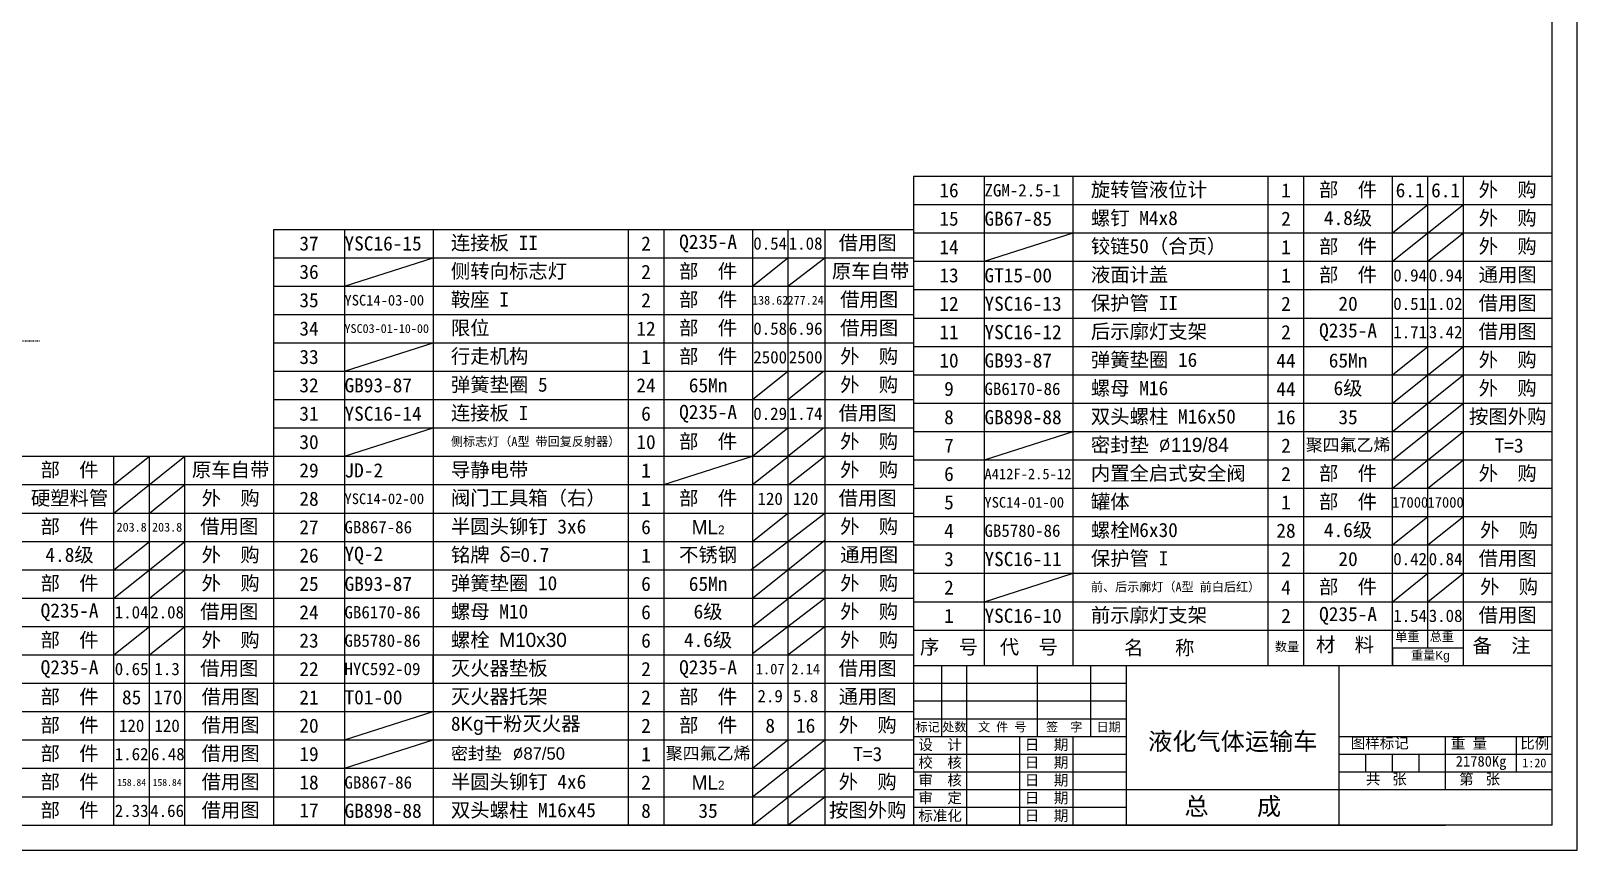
# Model space of a CAD drawing. Extents: x -95531 to 19990, y -17330 to 843.
# Drawn here: x -44434.3 to -43998.5, y -8623.1 to -8392.1 of the extents above; entities that cross this region are included whole.
import ezdxf

# ---------------------------------------------------------------- set-up
doc = ezdxf.new("R2010")
doc.units = 0
doc.linetypes.add('DASHDOT', pattern=[1, 0.5, -0.25, 0, -0.25])
for name, color, linetype in [('1', 5, 'CONTINUOUS'), ('2', 1, 'CONTINUOUS'), ('3', 3, 'DASHDOT'), ('LAYER1', 1, 'CONTINUOUS'), ('LAYER2', 2, 'CONTINUOUS'), ('LAYER3', 5, 'CONTINUOUS')]:
    doc.layers.add(name, color=color, linetype=linetype)
doc.styles.get("Standard").update_dxf_attribs({"font": 'SimSun.ttf', "height": 4})
doc.styles.add('STYLE1', font='SimSun.ttf', dxfattribs={"height": 4})

msp = doc.modelspace()

# ---------------------------------------------------------------- linework, layer by layer
at = {"layer": '1', "color": 2}
for p, q in [((-43998.45906, -8623.08423), (-43998.45906, -8029.33823)), ((-44185.51906, -8576.02423), (-44125.51906, -8576.02423)), ((-44185.51906, -8581.02423), (-44125.51906, -8581.02423)), ((-44185.51906, -8586.02423), (-44125.51906, -8586.02423)), ((-44065.51906, -8591.02423), (-44005.51906, -8591.02423)), ((-44185.51906, -8596.02423), (-44125.51906, -8596.02423)), ((-44065.51906, -8596.02423), (-44005.51906, -8596.02423)), ((-44185.51906, -8601.02423), (-44125.51906, -8601.02423)), ((-44065.51906, -8601.02423), (-44005.51906, -8601.02423)), ((-44185.51906, -8606.02423), (-44125.51906, -8606.02423)), ((-44185.51906, -8611.02423), (-44125.51906, -8611.02423)), ((-45259.45906, -8623.08423), (-43998.45906, -8623.08423))]:
    msp.add_line(p, q, dxfattribs=at)
at = {"layer": '1', "color": 1}
for p, q in [((-44005.51906, -8616.02423), (-44005.51906, -8036.39823)), ((-44140.51906, -8571.02423), (-44140.51906, -8433.02423)), ((-44085.51906, -8571.02423), (-44085.51906, -8433.02423)), ((-44075.51906, -8571.02423), (-44075.51906, -8433.02423)), ((-44050.51906, -8571.02423), (-44050.51906, -8433.02423)), ((-44040.51906, -8566.02423), (-44040.51906, -8433.02423)), ((-44030.51906, -8571.02423), (-44030.51906, -8433.02423)), ((-44185.51906, -8561.02423), (-44005.51906, -8561.02423)), ((-44050.51906, -8566.02423), (-44030.51906, -8566.02423)), ((-44185.51906, -8571.02423), (-44005.51906, -8571.02423)), ((-44177.51906, -8591.02423), (-44177.51906, -8571.02423)), ((-44170.51906, -8616.02423), (-44170.51906, -8571.02423)), ((-44150.51906, -8591.02423), (-44150.51906, -8571.02423)), ((-44135.51906, -8591.02423), (-44135.51906, -8571.02423)), ((-44125.51906, -8616.02423), (-44125.51906, -8571.02423)), ((-44065.51906, -8616.02423), (-44065.51906, -8571.02423)), ((-44185.51906, -8591.02423), (-44125.51906, -8591.02423)), ((-44155.51906, -8616.02423), (-44155.51906, -8591.02423)), ((-44140.51906, -8616.02423), (-44140.51906, -8591.02423)), ((-44035.51906, -8606.02423), (-44035.51906, -8591.02423)), ((-44015.51906, -8601.02423), (-44015.51906, -8591.02423)), ((-44058.01906, -8601.02423), (-44058.01906, -8596.02423)), ((-44050.51906, -8601.02423), (-44050.51906, -8596.02423)), ((-44043.01906, -8601.02423), (-44043.01906, -8596.02423)), ((-45234.45906, -8616.02423), (-44035.51906, -8616.02423)), ((-44005.51906, -8616.02423), (-44185.51906, -8616.02423))]:
    msp.add_line(p, q, dxfattribs=at)
at = {"layer": '2', "color": 1}
for p, q in [((-44185.51906, -8433.02423), (-44185.51906, -8616.02423)), ((-44365.92499, -8448.02428), (-44365.92499, -8616.02423)), ((-44345.92499, -8448.02428), (-44345.92499, -8616.02423)), ((-44320.92499, -8448.02428), (-44320.92499, -8616.02423)), ((-44265.92499, -8448.02428), (-44265.92499, -8616.02423)), ((-44255.92499, -8448.02428), (-44255.92499, -8616.02423)), ((-44230.92499, -8448.02428), (-44230.92499, -8615.67683)), ((-44230.92499, -8448.02428), (-44230.92499, -8616.02423)), ((-44220.92499, -8448.02428), (-44220.92499, -8616.02423)), ((-44210.51909, -8448.02428), (-44210.51909, -8616.02423))]:
    msp.add_line(p, q, dxfattribs=at)
at = {"layer": '2'}
msp.add_line((-44165.51906, -8571.02423), (-44165.51906, -8433.02423), dxfattribs=at)
at = {"layer": '2', "color": 2, "linetype": 'ByBlock'}
for p, q in [((-44185.51906, -8441.02423), (-44005.51906, -8441.02423)), ((-44185.51906, -8449.02423), (-44005.51906, -8449.02423)), ((-44365.92499, -8456.02428), (-44185.51906, -8456.02428)), ((-44185.51906, -8457.02423), (-44005.51906, -8457.02423)), ((-44365.92499, -8464.02428), (-44185.51906, -8464.02428)), ((-44185.51906, -8465.02423), (-44005.51906, -8465.02423)), ((-44365.92499, -8472.02428), (-44185.51906, -8472.02428)), ((-44185.51906, -8473.02423), (-44005.51906, -8473.02423)), ((-44365.92499, -8480.02428), (-44185.51906, -8480.02428)), ((-44185.51906, -8481.02423), (-44005.51906, -8481.02423)), ((-44365.92499, -8488.02428), (-44185.51906, -8488.02428)), ((-44185.51906, -8489.02423), (-44005.51906, -8489.02423)), ((-44365.92499, -8496.02428), (-44185.51906, -8496.02428)), ((-44185.51906, -8497.02423), (-44005.51906, -8497.02423)), ((-44365.92499, -8504.02428), (-44185.51906, -8504.02428)), ((-44185.51906, -8505.02423), (-44005.51906, -8505.02423)), ((-44365.92499, -8512.02428), (-44185.51906, -8512.02428)), ((-44185.51906, -8513.02423), (-44005.51906, -8513.02423)), ((-44365.92499, -8520.02428), (-44185.51906, -8520.02428)), ((-44185.51906, -8521.02423), (-44005.51906, -8521.02423)), ((-44365.92499, -8528.02428), (-44185.51906, -8528.02428)), ((-44185.51906, -8529.02423), (-44005.51906, -8529.02423)), ((-44365.92499, -8536.02428), (-44185.51906, -8536.02428)), ((-44185.51906, -8537.02423), (-44005.51906, -8537.02423)), ((-44365.92499, -8544.02428), (-44185.51906, -8544.02428)), ((-44185.51906, -8545.02423), (-44005.51906, -8545.02423)), ((-44365.92499, -8552.02428), (-44185.51906, -8552.02428)), ((-44185.51906, -8553.02423), (-44005.51906, -8553.02423)), ((-44365.92499, -8560.02428), (-44185.51906, -8560.02428)), ((-44365.92499, -8568.02428), (-44185.51906, -8568.02428)), ((-44365.92499, -8576.02428), (-44185.51906, -8576.02428)), ((-44365.92499, -8584.02428), (-44185.51906, -8584.02428)), ((-44365.92499, -8592.02428), (-44185.51906, -8592.02428)), ((-44365.92499, -8600.02428), (-44185.51906, -8600.02428)), ((-44365.92499, -8608.02428), (-44185.51906, -8608.02428))]:
    msp.add_line(p, q, dxfattribs=at)
at = {"layer": '2', "color": 1, "linetype": 'ByBlock'}
for p, q in [((-44365.92499, -8448.02428), (-44185.66127, -8448.02428)), ((-44185.51906, -8561.02423), (-44005.92499, -8561.02423)), ((-44320.92499, -8576.02428), (-44320.92499, -8568.02428))]:
    msp.add_line(p, q, dxfattribs=at)
at = {"layer": '3'}
msp.add_line((-44535.06523, -8479.41765), (-44431.88894, -8479.41765), dxfattribs=at)
at = {"layer": 'LAYER1', "color": 1}
for p, q in [((-44545.92499, -8512.02423), (-44365.92499, -8512.02423)), ((-44545.92499, -8536.02423), (-44365.92499, -8536.02423))]:
    msp.add_line(p, q, dxfattribs=at)
at = {"layer": 'LAYER1'}
for p, q in [((-44410.92499, -8616.02423), (-44410.92499, -8512.02423)), ((-44400.92499, -8616.02423), (-44400.92499, -8512.02423)), ((-44390.92499, -8616.02423), (-44390.92499, -8512.02423)), ((-44050.51906, -8566.02423), (-44030.51906, -8566.02423)), ((-44050.51906, -8566.02423), (-44050.51906, -8571.02423)), ((-44125.51906, -8606.02423), (-44065.51906, -8606.02423)), ((-44065.51906, -8606.02423), (-44005.51906, -8606.02423)), ((-44185.51907, -8616.02423), (-44365.51907, -8616.02423))]:
    msp.add_line(p, q, dxfattribs=at)
at = {"layer": 'LAYER1', "color": 2}
for p, q in [((-44545.92499, -8520.02423), (-44365.92499, -8520.02423)), ((-44545.92499, -8528.02423), (-44365.92499, -8528.02423)), ((-44545.92499, -8536.02423), (-44365.92499, -8536.02423)), ((-44545.92499, -8536.02423), (-44365.92499, -8536.02423)), ((-44545.92499, -8544.02423), (-44365.92499, -8544.02423)), ((-44545.92499, -8552.02423), (-44365.92499, -8552.02423)), ((-44545.92499, -8560.02423), (-44365.92499, -8560.02423)), ((-44545.92499, -8568.02423), (-44365.92499, -8568.02423)), ((-44545.92499, -8576.02423), (-44365.92499, -8576.02423)), ((-44545.92499, -8584.02423), (-44365.92499, -8584.02423)), ((-44545.92499, -8592.02423), (-44365.92499, -8592.02423)), ((-44545.92499, -8600.02423), (-44365.92499, -8600.02423)), ((-44545.92499, -8608.02423), (-44365.92499, -8608.02423))]:
    msp.add_line(p, q, dxfattribs=at)
at = {"layer": 'LAYER3', "color": 1}
msp.add_line((-44185.51906, -8433.02423), (-44005.51906, -8433.02423), dxfattribs=at)
at = {"layer": 'LAYER3'}
for p, q in [((-44050.51906, -8457.02423), (-44030.51906, -8441.02423)), ((-44050.51906, -8449.02423), (-44040.51906, -8441.02423)), ((-44165.51906, -8457.02423), (-44140.51906, -8449.02423)), ((-44040.51906, -8457.02423), (-44030.51906, -8449.02423)), ((-44345.92499, -8464.02428), (-44320.92499, -8456.02428)), ((-44230.92499, -8464.02428), (-44220.92499, -8456.02428)), ((-44220.92499, -8464.02428), (-44210.51909, -8456.02428)), ((-44345.92499, -8488.02428), (-44320.92499, -8480.02428)), ((-44050.51906, -8497.02423), (-44030.51906, -8481.02423)), ((-44050.51906, -8489.02423), (-44040.51906, -8481.02423)), ((-44230.92499, -8496.02428), (-44220.92499, -8488.02428)), ((-44220.92499, -8496.02428), (-44210.92499, -8488.02428)), ((-44050.51906, -8505.02423), (-44030.51906, -8489.02423)), ((-44050.51906, -8513.02423), (-44030.51906, -8497.02423)), ((-44345.92499, -8512.02428), (-44320.92499, -8504.02428)), ((-44230.92499, -8512.02428), (-44220.92499, -8504.02428)), ((-44220.92499, -8512.02428), (-44210.92499, -8504.02428)), ((-44165.51906, -8513.02423), (-44140.51906, -8505.02423)), ((-44050.51906, -8521.02423), (-44030.51906, -8505.02423)), ((-44410.92499, -8528.02423), (-44390.92499, -8512.02423)), ((-44410.92499, -8520.02423), (-44400.92499, -8512.02423)), ((-44255.92499, -8520.02428), (-44230.92499, -8512.02428)), ((-44230.92499, -8520.02428), (-44220.72204, -8512.02428)), ((-44220.92499, -8520.18341), (-44210.51909, -8512.02428)), ((-44040.51906, -8521.02423), (-44030.51906, -8513.02423)), ((-44400.92499, -8528.02423), (-44390.92499, -8520.02423)), ((-44231.33089, -8544.02428), (-44210.51909, -8528.02428)), ((-44230.92499, -8536.02428), (-44220.92499, -8528.02428)), ((-44050.51906, -8537.02423), (-44040.51906, -8529.02423)), ((-44040.51906, -8537.02423), (-44030.51906, -8529.02423)), ((-44410.92499, -8544.02423), (-44400.92499, -8536.02423)), ((-44400.92499, -8544.02423), (-44390.92499, -8536.02423)), ((-44230.92499, -8552.02428), (-44210.51909, -8535.69956)), ((-44410.92499, -8552.02423), (-44400.92499, -8544.02423)), ((-44400.92499, -8552.02423), (-44390.92499, -8544.02423)), ((-44230.92499, -8560.02428), (-44210.51909, -8544.02428)), ((-44165.51906, -8553.02423), (-44140.51906, -8545.02423)), ((-44050.51906, -8553.02423), (-44040.51906, -8545.02423)), ((-44040.51906, -8553.02423), (-44030.51906, -8545.02423)), ((-44230.92499, -8567.67683), (-44210.51909, -8552.02428)), ((-44410.92499, -8568.02423), (-44400.92499, -8560.02423)), ((-44400.92499, -8568.02423), (-44390.92499, -8560.02423)), ((-44220.92499, -8568.02423), (-44210.51909, -8560.02428)), ((-44345.92499, -8592.02428), (-44320.92499, -8584.02428)), ((-44345.92499, -8600.02428), (-44320.92499, -8592.02428)), ((-44230.92499, -8600.02428), (-44220.92499, -8592.02428)), ((-44230.92499, -8608.02428), (-44210.51909, -8592.02428)), ((-44230.92499, -8616.02423), (-44210.51909, -8600.02428)), ((-44220.92499, -8616.02423), (-44210.51909, -8608.02428))]:
    msp.add_line(p, q, dxfattribs=at)

# ---------------------------------------------------------------- texts
at = {"layer": '1', "color": 1, "insert": (-44126.15963, -8564.00408), "char_height": 4, "width": 36.9172342, "attachment_point": 1}
msp.add_mtext('\\fￋￎￌ￥|b0|i0|c134|p2;名      称', dxfattribs=at)
at = {"layer": '1', "color": 2, "char_height": 3, "width": 19.635978, "attachment_point": 1}
for s, insert in [('\\fￋￎￌ￥|b0|i0|c134|p2;图样标记', (-44062.27621, -8591.39755)), ('\\fￋￎￌ￥|b0|i0|c134|p2;共   张', (-44058.01107, -8601.56287)), ('\\fￋￎￌ￥|b0|i0|c134|p2;第   张', (-44031.7076, -8601.54762))]:
    msp.add_mtext(s, dxfattribs=dict(at, insert=insert))
at = {"layer": '1', "color": 2, "char_height": 3, "attachment_point": 1, "style": 'STYLE1'}
for s, insert, width in [('重 量', (-44034.05601, -8591.48233), 18.2642), ('比例', (-44014.48725, -8591.48233), 8.7593)]:
    msp.add_mtext(s, dxfattribs=dict(at, insert=insert, width=width))
at = {"layer": '2', "attachment_point": 1, "style": 'STYLE1'}
for s, insert, char_height, width in [('数量', (-44083.63018, -8564.48096), 2.5, 9.3185), ('材  料', (-44072.06617, -8563.13917), 4, 22.3877), ('单重', (-44049.71101, -8561.68772), 2.5, 8.2002), ('总重', (-44040.01982, -8561.68772), 2.5, 8.7593), ('备  注', (-44027.90694, -8563.42184), 4, 22.631), ('重量\\fￋￎￌ￥|b0|i0|c0|p2;Kg', (-44045.24969, -8566.90789), 2.5, 11.3212042)]:
    msp.add_mtext(s, dxfattribs=dict(at, insert=insert, char_height=char_height, width=width))
at = {"layer": 'LAYER1', "attachment_point": 5}
for s, insert, char_height, width in [('序  号', (-44175.51906, -8566.02423), 4, 20), ('代  号', (-44153.01906, -8566.02423), 4, 25), ('\\P液化气体运输车', (-44095.51906, -8588.52423), 5, 60), ('总    成', (-44095.51906, -8611.02423), 5, 60)]:
    msp.add_mtext(s, dxfattribs=dict(at, insert=insert, char_height=char_height, width=width))
at = {"layer": 'LAYER2', "attachment_point": 5}
for s, insert, char_height, width in [('标记', (-44181.51906, -8588.52423), 2.5, 8), ('处数', (-44174.01906, -8588.52423), 2.5, 7), ('文 件 号', (-44160.51906, -8588.52423), 2.5, 20), ('签  字', (-44143.01906, -8588.52423), 2.5, 15), ('日期', (-44130.51906, -8588.52423), 2.5, 10), ('设  计', (-44178.01906, -8593.52423), 3, 15), ('日  期', (-44148.01906, -8593.52423), 3, 15), ('校  核', (-44178.01906, -8598.52423), 3, 15), ('日  期', (-44148.01906, -8598.52423), 3, 15), ('1:20', (-44010.51906, -8598.52423), 2.5, 10), ('审  核', (-44178.01906, -8603.52423), 3, 15), ('日  期', (-44148.01906, -8603.52423), 3, 15), ('审  定', (-44178.01906, -8608.52423), 3, 15), ('日  期', (-44148.01906, -8608.52423), 3, 15), ('标准化', (-44178.01906, -8613.52423), 3, 15), ('日  期', (-44148.01906, -8613.52423), 3, 15)]:
    msp.add_mtext(s, dxfattribs=dict(at, insert=insert, char_height=char_height, width=width))
at = {"layer": 'LAYER3'}
for s, insert, char_height, width, attachment_point in [('16', (-44175.51906, -8437.02423), 4, 20, 5), ('ZGM-2.5-1', (-44165.51906, -8437.02423), 3.5, 25, 4), ('旋转管液位计', (-44135.51906, -8437.02423), 4, 50, 4), ('1', (-44080.51906, -8437.02423), 4, 10, 5), ('部  件', (-44063.01906, -8437.02423), 4, 25, 5), ('6.1', (-44045.51906, -8437.02423), 4, 10, 5), ('6.1', (-44035.51906, -8437.02423), 4, 10, 5), ('外  购', (-44018.01906, -8437.02423), 4, 25, 5), ('螺钉 M4x8', (-44135.51906, -8445.02423), 4, 50, 4), ('4.8级', (-44063.01906, -8445.02423), 4, 25, 5), ('外  购', (-44018.01906, -8445.02423), 4, 25, 5), ('15', (-44175.51906, -8445.02423), 4, 20, 5), ('GB67-85', (-44165.51906, -8445.02423), 4, 25, 4), ('2', (-44080.51906, -8445.02423), 4, 10, 5), ('37', (-44355.92499, -8452.02428), 4, 20, 5), ('YSC16-15', (-44345.92499, -8452.02428), 4, 25, 4), ('连接板 II', (-44315.92499, -8452.02428), 4, 50, 4), ('2', (-44260.92499, -8452.02428), 4, 10, 5), ('Q235-A', (-44243.42499, -8452.02428), 4, 25, 5), ('0.54', (-44225.92499, -8452.02428), 3.5, 10, 5), ('1.08', (-44215.92499, -8452.02428), 3.5, 10, 5), ('借用图', (-44198.42499, -8452.02428), 4, 25, 5), ('14', (-44175.51906, -8453.02423), 4, 20, 5), ('铰链50（合页）', (-44135.51906, -8453.02423), 4, 50, 4), ('1', (-44080.51906, -8453.02423), 4, 10, 5), ('部  件', (-44063.01906, -8453.02423), 4, 25, 5), ('外  购', (-44018.01906, -8453.02423), 4, 25, 5), ('36', (-44355.92499, -8460.02428), 4, 20, 5), ('侧转向标志灯', (-44315.92499, -8460.02428), 4, 50, 4), ('2', (-44260.92499, -8460.02428), 4, 10, 5), ('部  件', (-44243.42499, -8460.02428), 4, 25, 5), ('原车自带', (-44197.61319, -8460.02428), 4, 25, 5), ('13', (-44175.51906, -8461.02423), 4, 20, 5), ('GT15-00', (-44165.51906, -8461.02423), 4, 25, 4), ('液面计盖', (-44135.51906, -8461.02423), 4, 50, 4), ('1', (-44080.51906, -8461.02423), 4, 10, 5), ('部  件', (-44063.01906, -8461.02423), 4, 25, 5), ('0.94', (-44045.51906, -8461.02423), 3.5, 10, 5), ('0.94', (-44035.51906, -8461.02423), 3.5, 10, 5), ('通用图', (-44018.01906, -8461.02423), 4, 25, 5), ('35', (-44355.92499, -8468.02428), 4, 20, 5), ('YSC14-03-00', (-44345.92499, -8468.02428), 3, 25, 4), ('鞍座 I', (-44315.92499, -8468.02428), 4, 50, 4), ('2', (-44260.92499, -8468.02428), 4, 10, 5), ('部  件', (-44243.42499, -8468.02428), 4, 25, 5), ('138.62', (-44225.92499, -8468.02428), 2.5, 10, 5), ('277.24', (-44215.92499, -8468.02428), 2.5, 10, 5), ('借用图', (-44198.01909, -8468.02428), 4, 25, 5), ('12', (-44175.51906, -8469.02423), 4, 20, 5), ('YSC16-13', (-44165.51906, -8469.02423), 4, 25, 4), ('保护管 II', (-44135.51906, -8469.02423), 4, 50, 4), ('2', (-44080.51906, -8469.02423), 4, 10, 5), ('20', (-44063.01906, -8469.02423), 4, 25, 5), ('0.51', (-44045.51906, -8469.02423), 3.5, 10, 5), ('1.02', (-44035.51906, -8469.02423), 3.5, 10, 5), ('借用图', (-44018.01906, -8469.02423), 4, 25, 5), ('34', (-44355.92499, -8476.02428), 4, 20, 5), ('YSC03-01-10-00', (-44345.92499, -8476.02428), 2.5, 25, 4), ('限位', (-44315.92499, -8476.02428), 4, 50, 4), ('12', (-44260.92499, -8476.02428), 4, 10, 5), ('部  件', (-44243.42499, -8476.02428), 4, 25, 5), ('0.58', (-44225.92499, -8476.02428), 3.5, 10, 5), ('6.96', (-44215.92499, -8476.02428), 3.5, 10, 5), ('借用图', (-44198.01909, -8476.02428), 4, 25, 5), ('11', (-44175.51906, -8477.02423), 4, 20, 5), ('YSC16-12', (-44165.51906, -8477.02423), 4, 25, 4), ('后示廓灯支架', (-44135.51906, -8477.02423), 4, 50, 4), ('2', (-44080.51906, -8477.02423), 4, 10, 5), ('Q235-A', (-44063.01906, -8477.02423), 4, 25, 5), ('1.71', (-44045.51906, -8477.02423), 3.5, 10, 5), ('3.42', (-44035.51906, -8477.02423), 3.5, 10, 5), ('借用图', (-44018.01906, -8477.02423), 4, 25, 5), ('行走机构', (-44315.92499, -8484.02428), 4, 50, 4), ('部  件', (-44243.42499, -8484.02428), 4, 25, 5), ('外  购', (-44198.01909, -8484.02428), 4, 25, 5), ('33', (-44355.92499, -8484.02428), 4, 20, 5), ('1', (-44260.92499, -8484.02428), 4, 10, 5), ('2500', (-44225.92499, -8484.10385), 3.5, 10, 5), ('2500', (-44215.92499, -8484.10385), 3.5, 10, 5), ('10', (-44175.51906, -8485.02423), 4, 20, 5), ('GB93-87', (-44165.51906, -8485.02423), 4, 25, 4), ('弹簧垫圈 16', (-44135.51906, -8485.02423), 4, 50, 4), ('44', (-44080.51906, -8485.02423), 4, 10, 5), ('65Mn', (-44063.01906, -8485.02423), 4, 25, 5), ('外  购', (-44018.01906, -8485.02423), 4, 25, 5), ('32', (-44355.92499, -8492.02428), 4, 20, 5), ('GB93-87', (-44345.92499, -8492.02428), 4, 25, 4), ('弹簧垫圈 5', (-44315.92499, -8492.02428), 4, 50, 4), ('24', (-44260.92499, -8492.02428), 4, 10, 5), ('65Mn', (-44243.42499, -8492.02428), 4, 25, 5), ('外  购', (-44198.01909, -8492.02428), 4, 25, 5), ('螺母 M16', (-44135.51906, -8493.02423), 4, 50, 4), ('6级', (-44063.01906, -8493.02423), 4, 25, 5), ('外  购', (-44018.01906, -8493.02423), 4, 25, 5), ('9', (-44175.51906, -8493.02423), 4, 20, 5), ('GB6170-86', (-44165.51906, -8493.02423), 3.5, 25, 4), ('44', (-44080.51906, -8493.02423), 4, 10, 5), ('31', (-44355.92499, -8500.02428), 4, 20, 5), ('YSC16-14', (-44345.92499, -8500.02428), 4, 25, 4), ('连接板 I', (-44315.92499, -8500.02428), 4, 50, 4), ('6', (-44260.92499, -8500.02428), 4, 10, 5), ('Q235-A', (-44243.42499, -8500.02428), 4, 25, 5), ('0.29', (-44225.92499, -8500.02428), 3.5, 10, 5), ('1.74', (-44215.92499, -8500.02428), 3.5, 10, 5), ('借用图', (-44198.42499, -8500.02428), 4, 25, 5), ('8', (-44175.51906, -8501.02423), 4, 20, 5), ('GB898-88', (-44165.51906, -8501.02423), 4, 25, 4), ('双头螺柱 M16x50', (-44135.51906, -8501.02423), 4, 50, 4), ('16', (-44080.51906, -8501.02423), 4, 10, 5), ('35', (-44063.01906, -8501.02423), 4, 25, 5), ('按图外购', (-44018.01906, -8501.02423), 4, 25, 5), ('30', (-44355.92499, -8508.02428), 4, 20, 5), ('侧标志灯（A型 带回复反射器）', (-44315.92499, -8508.02428), 2.5, 50, 4), ('10', (-44260.92499, -8508.02428), 4, 10, 5), ('部  件', (-44243.42499, -8508.02428), 4, 25, 5), ('外  购', (-44198.01909, -8508.02428), 4, 25, 5), ('7', (-44175.51906, -8509.02423), 4, 20, 5), ('密封垫 \\Ftxt.shx;%%c\\fￋￎￌ￥|b0|i0|c134|p2;119/84', (-44135.51906, -8509.02423), 4, 50, 4), ('2', (-44080.51906, -8509.02423), 4, 10, 5), ('聚四氟乙烯', (-44063.01906, -8509.02423), 3.5, 25, 5), ('T=3', (-44017.61316, -8509.02423), 4, 25, 5), ('部  件', (-44423.42499, -8516.02423), 4, 25, 5), ('原车自带', (-44378.01909, -8516.02423), 4, 25, 5), ('29', (-44355.92499, -8516.02428), 4, 20, 5), ('JD-2', (-44345.92499, -8516.02428), 4, 25, 4), ('导静电带', (-44315.92499, -8516.02428), 4, 50, 4), ('1', (-44260.92499, -8516.02428), 4, 10, 5), ('外  购', (-44198.01909, -8516.02428), 4, 25, 5), ('6', (-44175.51906, -8517.02423), 4, 20, 5), ('A412F-2.5-12', (-44165.51906, -8517.02423), 3, 25, 4), ('内置全启式安全阀', (-44135.51906, -8517.02423), 4, 50, 4), ('2', (-44080.51906, -8517.02423), 4, 10, 5), ('部  件', (-44063.01906, -8517.02423), 4, 25, 5), ('外  购', (-44018.01906, -8517.02423), 4, 25, 5), ('硬塑料管', (-44423.42499, -8524.02423), 4, 25, 5), ('外  购', (-44378.01909, -8524.02423), 4, 25, 5), ('28', (-44355.92499, -8524.02428), 4, 20, 5), ('YSC14-02-00', (-44345.92499, -8524.02428), 3, 25, 4), ('阀门工具箱（右）', (-44315.92499, -8524.02428), 4, 50, 4), ('1', (-44260.92499, -8524.02428), 4, 10, 5), ('部  件', (-44243.42499, -8524.02428), 4, 25, 5), ('120', (-44225.92499, -8524.02428), 3.5, 10, 5), ('120', (-44215.92499, -8524.02428), 3.5, 10, 5), ('借用图', (-44198.42499, -8524.02428), 4, 25, 5), ('5', (-44175.51906, -8525.02423), 4, 20, 5), ('YSC14-01-00', (-44165.51906, -8525.02423), 3, 25, 4), ('罐体', (-44135.51906, -8525.02423), 4, 50, 4), ('1', (-44080.51906, -8525.02423), 4, 10, 5), ('部  件', (-44063.01906, -8525.02423), 4, 25, 5), ('17000', (-44045.51906, -8525.02423), 3, 10, 5), ('17000', (-44035.51906, -8525.02423), 3, 10, 5), ('部  件', (-44423.42499, -8532.02423), 4, 25, 5), ('借用图', (-44378.42499, -8532.02418), 4, 25, 5), ('半圆头铆钉 3x6', (-44315.92499, -8532.02428), 4, 50, 4), ('外  购', (-44198.01909, -8532.02428), 4, 25, 5), ('203.8', (-44405.92499, -8532.02423), 2.5, 10, 5), ('203.8', (-44395.92499, -8532.02423), 2.5, 10, 5), ('27', (-44355.92499, -8532.02428), 4, 20, 5), ('GB867-86', (-44345.92499, -8532.02428), 3.5, 25, 4), ('6', (-44260.92499, -8532.02428), 4, 10, 5), ('\\fￋￎￌ￥|b0|i0|c0|p2;ML\\H2.5;2', (-44243.42499, -8532.02428), 4, 25, 5), ('4', (-44175.51906, -8533.02423), 4, 20, 5), ('GB5780-86', (-44165.51906, -8533.02423), 3.5, 25, 4), ('螺栓M6x30', (-44135.51906, -8533.02423), 4, 50, 4), ('28', (-44080.51906, -8533.02423), 4, 10, 5), ('4.6级', (-44063.01906, -8533.02423), 4, 25, 5), ('外  购', (-44017.61316, -8533.02423), 4, 25, 5), ('4.8级', (-44423.42499, -8540.02423), 4, 25, 5), ('外  购', (-44378.01909, -8540.02423), 4, 25, 5), ('26', (-44355.92499, -8540.02428), 4, 20, 5), ('YQ-2', (-44345.92499, -8540.02428), 4, 25, 4), ('铭牌 δ=0.7', (-44315.92499, -8540.02428), 4, 50, 4), ('1', (-44260.92499, -8540.02428), 4, 10, 5), ('不锈钢', (-44243.42499, -8540.02428), 4, 25, 5), ('通用图', (-44198.01909, -8540.02428), 4, 25, 5), ('保护管 I', (-44135.51906, -8541.02423), 4, 50, 4), ('借用图', (-44018.01906, -8541.02423), 4, 25, 5), ('3', (-44175.51906, -8541.02423), 4, 20, 5), ('YSC16-11', (-44165.51906, -8541.02423), 4, 25, 4), ('2', (-44080.51906, -8541.02423), 4, 10, 5), ('20', (-44063.01906, -8541.02423), 4, 25, 5), ('0.42', (-44045.51906, -8541.02423), 3.5, 10, 5), ('0.84', (-44035.51906, -8541.02423), 3.5, 10, 5), ('部  件', (-44423.42499, -8548.02423), 4, 25, 5), ('外  购', (-44378.01909, -8548.02423), 4, 25, 5), ('25', (-44355.92499, -8548.02428), 4, 20, 5), ('GB93-87', (-44345.92499, -8548.02428), 4, 25, 4), ('弹簧垫圈 10', (-44315.92499, -8548.02428), 4, 50, 4), ('6', (-44260.92499, -8548.02428), 4, 10, 5), ('65Mn', (-44243.42499, -8548.02428), 4, 25, 5), ('外  购', (-44198.01909, -8548.02428), 4, 25, 5), ('2', (-44175.51906, -8549.02423), 4, 20, 5), ('前、后示廓灯（A型 前白后红）', (-44135.51906, -8549.02423), 2.5, 50, 4), ('4', (-44080.51906, -8549.02423), 4, 10, 5), ('部  件', (-44063.01906, -8549.02423), 4, 25, 5), ('外  购', (-44017.61316, -8549.02423), 4, 25, 5), ('Q235-A', (-44423.42499, -8556.02423), 4, 25, 5), ('1.04', (-44405.92499, -8556.02423), 3.5, 10, 5), ('2.08', (-44395.92499, -8556.02423), 3.5, 10, 5), ('借用图', (-44378.42499, -8556.02423), 4, 25, 5), ('24', (-44355.92499, -8556.02428), 4, 20, 5), ('GB6170-86', (-44345.92499, -8556.02428), 3.5, 25, 4), ('螺母 M10', (-44315.92499, -8556.02428), 4, 50, 4), ('6', (-44260.92499, -8556.02428), 4, 10, 5), ('6级', (-44243.42499, -8556.02428), 4, 25, 5), ('外  购', (-44198.01909, -8556.02428), 4, 25, 5), ('1', (-44175.51906, -8557.02423), 4, 20, 5), ('YSC16-10', (-44165.51906, -8557.02423), 4, 25, 4), ('前示廓灯支架', (-44135.51906, -8557.02423), 4, 50, 4), ('2', (-44080.51906, -8557.02423), 4, 10, 5), ('Q235-A', (-44063.01906, -8557.02423), 4, 25, 5), ('1.54', (-44045.51906, -8557.02423), 3.5, 10, 5), ('3.08', (-44035.51906, -8557.02423), 3.5, 10, 5), ('借用图', (-44018.01906, -8557.02423), 4, 25, 5), ('部  件', (-44423.42499, -8564.02423), 4, 25, 5), ('外  购', (-44378.01909, -8564.02423), 4, 25, 5), ('23', (-44355.92499, -8564.02428), 4, 20, 5), ('GB5780-86', (-44345.92499, -8564.02423), 3.5, 25, 4), ('螺栓 \\fￋￎￌ￥|b0|i0|c0|p2;M10x30', (-44315.92499, -8564.02426), 4, 50, 4), ('6', (-44260.92499, -8564.02426), 4, 10, 5), ('4.6级', (-44243.42499, -8564.02423), 4, 25, 5), ('外  购', (-44198.01909, -8564.02423), 4, 25, 5), ('Q235-A', (-44423.42499, -8572.02423), 4, 25, 5), ('0.65', (-44405.92499, -8572.02423), 3.5, 10, 5), ('1.3', (-44395.92499, -8572.02423), 3.5, 10, 5), ('借用图', (-44378.42499, -8572.02423), 4, 25, 5), ('22', (-44355.92499, -8572.02428), 4, 20, 5), ('HYC592-09', (-44345.92499, -8572.02428), 3.5, 25, 4), ('灭火器垫板', (-44315.92499, -8572.02428), 4, 50, 4), ('2', (-44260.92499, -8572.02428), 4, 10, 5), ('Q235-A', (-44243.42499, -8572.02428), 4, 25, 5), ('1.07', (-44225.92499, -8572.02428), 3, 10, 5), ('2.14', (-44215.92499, -8572.02428), 3, 10, 5), ('借用图', (-44198.42499, -8572.02428), 4, 25, 5), ('部  件', (-44423.42499, -8580.02423), 4, 25, 5), ('借用图', (-44378.01909, -8580.02423), 4, 25, 5), ('灭火器托架', (-44315.92499, -8580.02428), 4, 50, 4), ('部  件', (-44243.42499, -8580.02428), 4, 25, 5), ('通用图', (-44198.42499, -8580.02428), 4, 25, 5), ('85', (-44405.92499, -8580.02423), 4, 10, 5), ('170', (-44395.72204, -8580.02423), 4, 10.4059, 5), ('21', (-44355.92499, -8580.02428), 4, 20, 5), ('T01-00', (-44345.92499, -8580.02428), 4, 25, 4), ('2', (-44260.92499, -8580.02428), 4, 10, 5), ('2.9', (-44225.92499, -8579.67683), 3.5, 10, 5), ('5.8', (-44215.92499, -8579.67683), 3.5, 10, 5), ('部  件', (-44423.42499, -8588.02423), 4, 25, 5), ('120', (-44405.92499, -8588.02423), 3.5, 10, 5), ('120', (-44395.92499, -8588.02423), 3.5, 10, 5), ('借用图', (-44378.01909, -8588.02423), 4, 25, 5), ('20', (-44355.92499, -8588.02428), 4, 20, 5), ('8\\fￋￎￌ￥|b0|i0|c0|p2;Kg\\fￋￎￌ￥|b0|i0|c134|p2;干粉灭火器', (-44315.92499, -8588.02428), 4, 50, 4), ('2', (-44260.92499, -8588.02428), 4, 10, 5), ('部  件', (-44243.42499, -8588.02428), 4, 25, 5), ('8', (-44225.92499, -8588.02428), 4, 10, 5), ('16', (-44215.92499, -8588.02428), 4, 10, 5), ('外  购', (-44198.42499, -8588.02428), 4, 25, 5), ('部  件', (-44423.42499, -8596.02423), 4, 25, 5), ('1.62', (-44405.92499, -8596.02423), 3.5, 10, 5), ('6.48', (-44395.72204, -8596.02423), 3.5, 10.4059, 5), ('借用图', (-44378.01909, -8596.02423), 4, 25, 5), ('19', (-44355.92499, -8596.02428), 4, 20, 5), ('密封垫\\Ftxt.shx; %%c\\fￋￎￌ￥|b0|i0|c134|p2;87/50', (-44315.92499, -8596.02428), 3.5, 50, 4), ('1', (-44260.92499, -8596.02428), 4, 10, 5), ('聚四氟乙烯', (-44243.42499, -8596.02428), 3.5, 25, 5), ('T=3', (-44198.42499, -8596.02423), 4, 25, 5), ('部  件', (-44423.42499, -8604.02423), 4, 25, 5), ('158.84', (-44405.92499, -8604.02423), 2, 10, 5), ('158.84', (-44395.92499, -8604.02423), 2, 10, 5), ('借用图', (-44378.01909, -8604.02423), 4, 25, 5), ('18', (-44355.92499, -8604.02428), 4, 20, 5), ('GB867-86', (-44345.92499, -8604.02423), 3.5, 25, 4), ('半圆头铆钉 4x6', (-44315.92499, -8604.02423), 4, 50, 4), ('2', (-44260.92499, -8604.02423), 4, 10, 5), ('\\fￋￎￌ￥|b0|i0|c0|p2;ML\\H2.5;2', (-44243.42499, -8604.02423), 4, 25, 5), ('外  购', (-44198.42499, -8604.02423), 4, 25, 5), ('部  件', (-44423.42499, -8612.02423), 4, 25, 5), ('2.33', (-44405.92499, -8612.02423), 3.5, 10, 5), ('4.66', (-44395.92499, -8612.02423), 3.5, 10, 5), ('借用图', (-44378.01909, -8612.02423), 4, 25, 5), ('17', (-44355.92499, -8611.85056), 4, 20, 5), ('GB898-88', (-44345.92499, -8612.02423), 4, 25, 4), ('双头螺柱 M16x45', (-44315.92499, -8612.02423), 4, 50, 4), ('8', (-44260.92499, -8612.02423), 4, 10, 5), ('35', (-44243.42499, -8612.02423), 4, 25, 5), ('按图外购', (-44198.42499, -8612.02423), 4, 25, 5)]:
    msp.add_mtext(s, dxfattribs=dict(at, insert=insert, char_height=char_height, width=width, attachment_point=attachment_point))
at = {"layer": 'LAYER3', "color": 2, "insert": (-44025.51906, -8598.52423), "char_height": 3, "width": 20, "attachment_point": 5}
msp.add_mtext('21780Kg', dxfattribs=at)

doc.saveas('drawing.dxf')
